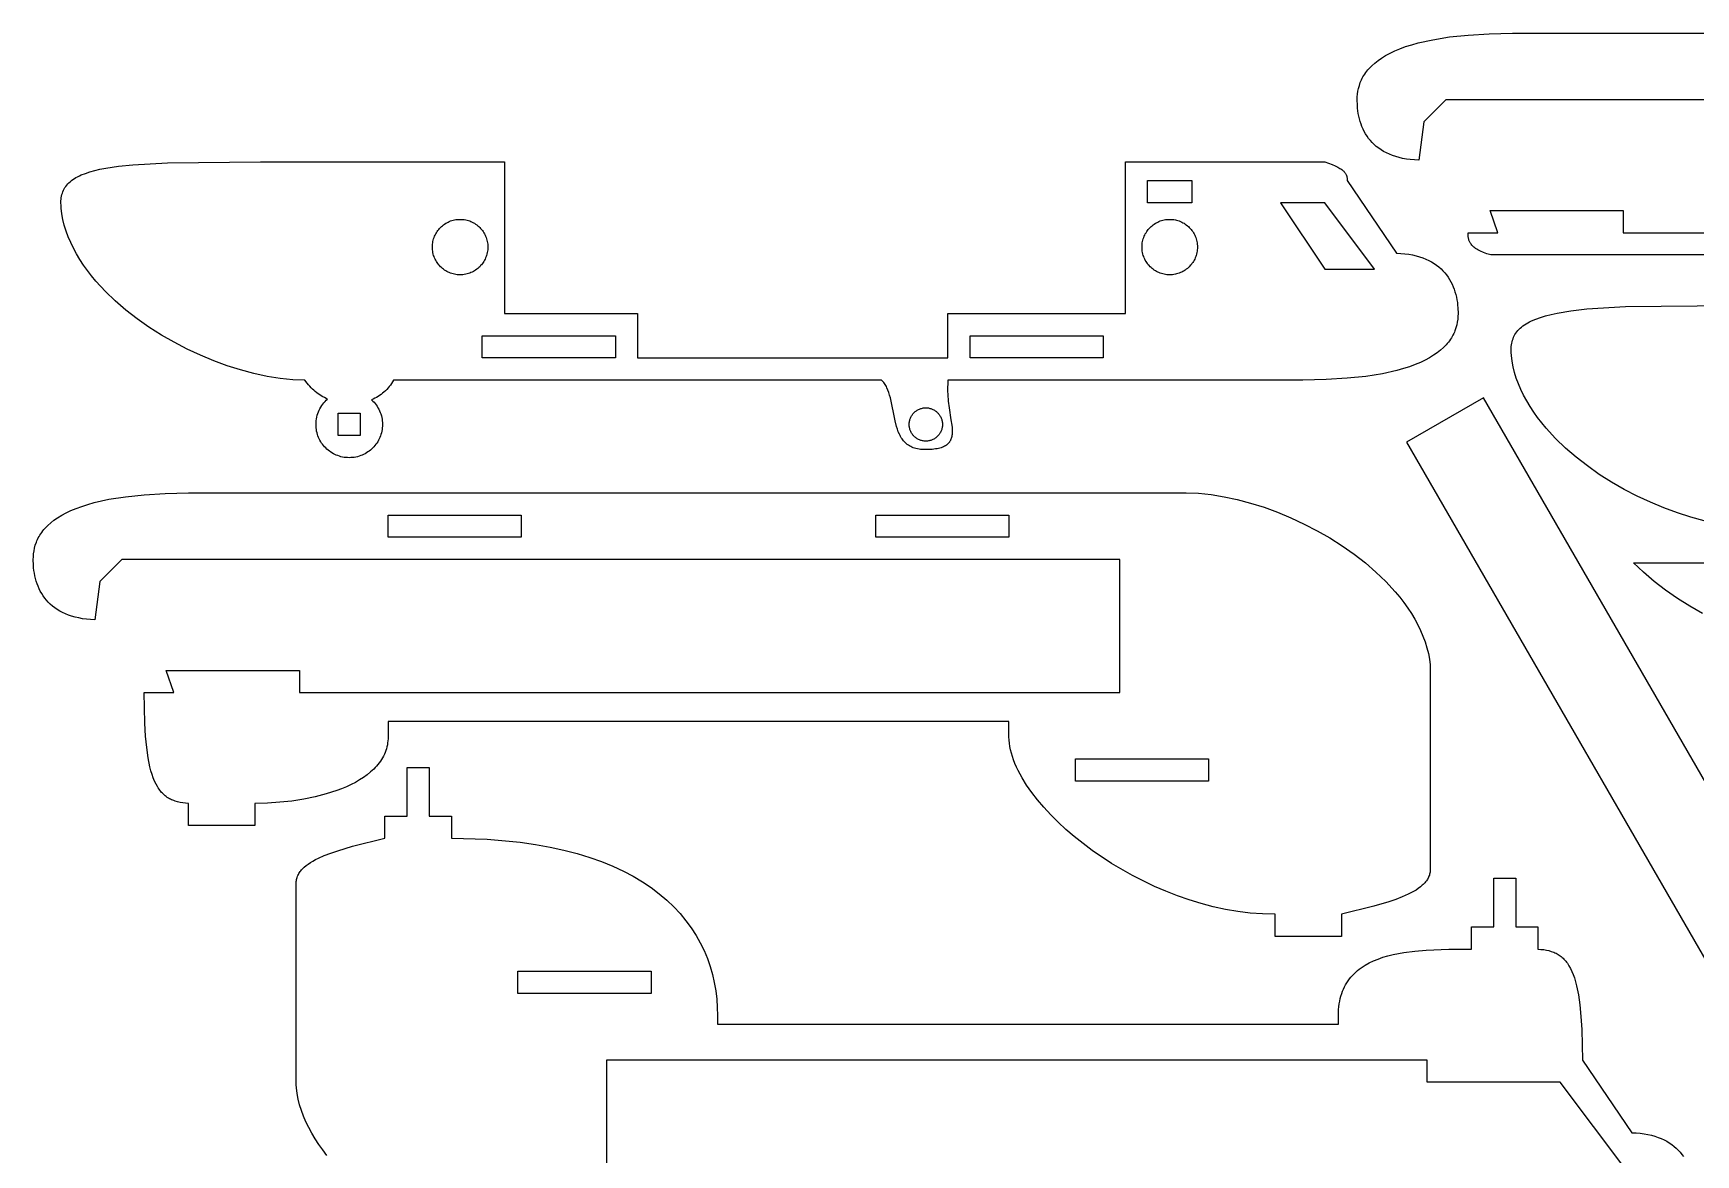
# Model space of a CAD drawing. Header units: inches. Extents: x -18 to 18, y -12.1 to 12.1.
# Drawn here: x -18.04 to -0.33, y 0.18 to 12.12 of the extents above; entities that cross this region are included whole.
import ezdxf

# ---------------------------------------------------------------- set-up
doc = ezdxf.new("R2010")
doc.units = ezdxf.units.IN
doc.header["$MEASUREMENT"] = 0
doc.layers.get('0').update_dxf_attribs({"color": 134})

msp = doc.modelspace()

# ---------------------------------------------------------------- linework, layer by layer
at = {"color": 156}
for points in [[(7.64, 11.414), (-1.572, 11.414), (-2.99, 11.414), (-3.226, 11.178), (-3.28, 10.771), (-3.325, 10.773), (-3.369, 10.777), (-3.411, 10.783), (-3.451, 10.79), (-3.489, 10.799), (-3.525, 10.809), (-3.56, 10.821), (-3.592, 10.834), (-3.623, 10.848), (-3.653, 10.863), (-3.68, 10.88), (-3.706, 10.898), (-3.731, 10.917), (-3.753, 10.937), (-3.775, 10.958), (-3.794, 10.98), (-3.813, 11.002), (-3.83, 11.026), (-3.845, 11.051), (-3.859, 11.076), (-3.872, 11.101), (-3.884, 11.128), (-3.894, 11.155), (-3.903, 11.182), (-3.911, 11.21), (-3.917, 11.239), (-3.923, 11.267), (-3.927, 11.296), (-3.931, 11.325), (-3.933, 11.355), (-3.935, 11.414), (-3.934, 11.444), (-3.931, 11.474), (-3.927, 11.505), (-3.921, 11.535), (-3.912, 11.566), (-3.902, 11.597), (-3.895, 11.612), (-3.888, 11.627), (-3.881, 11.643), (-3.873, 11.658), (-3.864, 11.673), (-3.854, 11.688), (-3.844, 11.703), (-3.832, 11.718), (-3.82, 11.733), (-3.808, 11.747), (-3.78, 11.776), (-3.748, 11.805), (-3.713, 11.832), (-3.675, 11.859), (-3.632, 11.885), (-3.585, 11.91), (-3.534, 11.935), (-3.479, 11.958), (-3.419, 11.98), (-3.354, 12), (-3.284, 12.02), (-3.13, 12.054), (-2.953, 12.083), (-2.754, 12.104), (-2.53, 12.117), (-2.281, 12.123), (1.498, 12.123)], [(-0.155, 9.761), (-2.512, 9.761), (-2.554, 9.774), (-2.591, 9.788), (-2.622, 9.802), (-2.637, 9.809), (-2.65, 9.816), (-2.662, 9.823), (-2.673, 9.83), (-2.683, 9.838), (-2.692, 9.845), (-2.701, 9.852), (-2.708, 9.86), (-2.715, 9.867), (-2.721, 9.875), (-2.726, 9.882), (-2.731, 9.89), (-2.735, 9.897), (-2.739, 9.905), (-2.742, 9.912), (-2.744, 9.92), (-2.747, 9.928), (-2.748, 9.935), (-2.75, 9.943), (-2.751, 9.951), (-2.752, 9.966), (-2.754, 9.997), (-2.438, 9.996), (-2.517, 10.233), (-1.1, 10.233), (-1.1, 9.997), (7.64, 9.997)], [(-0.239, 6.93), (-0.381, 6.968), (-0.524, 7.014), (-0.668, 7.066), (-0.81, 7.126), (-0.951, 7.191), (-1.09, 7.263), (-1.225, 7.341), (-1.356, 7.424), (-1.483, 7.513), (-1.603, 7.606), (-1.716, 7.704), (-1.822, 7.806), (-1.922, 7.915), (-1.969, 7.971), (-2.013, 8.029), (-2.054, 8.087), (-2.093, 8.146), (-2.129, 8.206), (-2.162, 8.266), (-2.191, 8.327), (-2.217, 8.388), (-2.24, 8.449), (-2.259, 8.51), (-2.274, 8.571), (-2.285, 8.631), (-2.292, 8.691), (-2.294, 8.721), (-2.295, 8.75), (-2.294, 8.769), (-2.293, 8.786), (-2.291, 8.804), (-2.288, 8.821), (-2.285, 8.837), (-2.28, 8.854), (-2.275, 8.869), (-2.269, 8.885), (-2.262, 8.899), (-2.254, 8.914), (-2.244, 8.928), (-2.234, 8.942), (-2.224, 8.955), (-2.212, 8.968), (-2.199, 8.981), (-2.184, 8.993), (-2.169, 9.005), (-2.153, 9.016), (-2.136, 9.028), (-2.118, 9.038), (-2.098, 9.049), (-2.077, 9.059), (-2.033, 9.078), (-1.983, 9.096), (-1.928, 9.112), (-1.869, 9.127), (-1.804, 9.141), (-1.658, 9.166), (-1.489, 9.186), (-1.078, 9.212), (0.067, 9.223)], [(0.599, 2.716), (-2.59, 8.24), (-3.408, 7.767), (0.574, 0.869)], [(-0.258, 5.941), (-0.393, 6.018), (-0.524, 6.102), (-0.65, 6.19), (-0.771, 6.283), (-0.884, 6.381), (-0.99, 6.483), (9.64, 6.483)], [(-14.911, 0.169), (-14.955, 0.227), (-14.997, 0.285), (-15.035, 0.345), (-15.071, 0.404), (-15.104, 0.465), (-15.133, 0.526), (-15.159, 0.587), (-15.182, 0.648), (-15.201, 0.709), (-15.216, 0.769), (-15.227, 0.83), (-15.234, 0.89), (-15.236, 0.919), (-15.237, 0.949), (-15.237, 3.075), (-15.236, 3.086), (-15.235, 3.098), (-15.233, 3.109), (-15.23, 3.12), (-15.227, 3.131), (-15.223, 3.142), (-15.219, 3.152), (-15.214, 3.162), (-15.208, 3.172), (-15.202, 3.182), (-15.195, 3.192), (-15.187, 3.202), (-15.18, 3.211), (-15.171, 3.22), (-15.162, 3.23), (-15.152, 3.239), (-15.132, 3.256), (-15.109, 3.273), (-15.085, 3.289), (-15.059, 3.305), (-15.031, 3.32), (-15.001, 3.335), (-14.938, 3.363), (-14.869, 3.39), (-14.795, 3.415), (-14.637, 3.462), (-14.292, 3.547), (-14.292, 3.784), (-14.056, 3.784), (-14.056, 4.302), (-13.82, 4.302), (-13.82, 3.784), (-13.583, 3.784), (-13.583, 3.547), (-13.201, 3.536), (-12.852, 3.505), (-12.688, 3.482), (-12.533, 3.454), (-12.385, 3.421), (-12.244, 3.384), (-12.11, 3.344), (-11.984, 3.299), (-11.865, 3.25), (-11.752, 3.198), (-11.647, 3.142), (-11.548, 3.083), (-11.455, 3.021), (-11.369, 2.956), (-11.289, 2.888), (-11.215, 2.817), (-11.147, 2.744), (-11.085, 2.669), (-11.028, 2.592), (-10.978, 2.513), (-10.932, 2.432), (-10.892, 2.35), (-10.857, 2.267), (-10.828, 2.182), (-10.803, 2.096), (-10.783, 2.009), (-10.768, 1.922), (-10.757, 1.834), (-10.751, 1.746), (-10.749, 1.658), (-10.749, 1.567), (-4.135, 1.567), (-4.135, 1.658), (-4.134, 1.69), (-4.133, 1.722), (-4.13, 1.753), (-4.126, 1.783), (-4.121, 1.811), (-4.115, 1.839), (-4.108, 1.866), (-4.1, 1.892), (-4.091, 1.917), (-4.081, 1.941), (-4.07, 1.964), (-4.058, 1.987), (-4.045, 2.008), (-4.031, 2.029), (-4.017, 2.049), (-4.001, 2.068), (-3.985, 2.086), (-3.968, 2.104), (-3.95, 2.121), (-3.932, 2.137), (-3.913, 2.152), (-3.893, 2.167), (-3.872, 2.181), (-3.851, 2.194), (-3.807, 2.219), (-3.76, 2.241), (-3.711, 2.261), (-3.66, 2.279), (-3.607, 2.294), (-3.553, 2.308), (-3.439, 2.33), (-3.322, 2.346), (-3.201, 2.356), (-2.957, 2.366), (-2.717, 2.366), (-2.717, 2.602), (-2.481, 2.602), (-2.481, 3.121), (-2.245, 3.121), (-2.245, 2.602), (-2.009, 2.602), (-2.009, 2.366), (-1.978, 2.364), (-1.948, 2.361), (-1.92, 2.356), (-1.893, 2.35), (-1.867, 2.342), (-1.854, 2.338), (-1.841, 2.333), (-1.829, 2.328), (-1.817, 2.322), (-1.806, 2.316), (-1.794, 2.309), (-1.783, 2.302), (-1.773, 2.295), (-1.762, 2.286), (-1.752, 2.278), (-1.742, 2.269), (-1.732, 2.259), (-1.722, 2.249), (-1.713, 2.238), (-1.704, 2.227), (-1.695, 2.215), (-1.687, 2.202), (-1.679, 2.189), (-1.663, 2.16), (-1.648, 2.129), (-1.634, 2.095), (-1.621, 2.059), (-1.609, 2.019), (-1.598, 1.976), (-1.579, 1.881), (-1.564, 1.773), (-1.552, 1.649), (-1.543, 1.511), (-1.536, 1.185), (-1.01, 0.411), (-0.964, 0.409), (-0.921, 0.405), (-0.879, 0.399), (-0.839, 0.392), (-0.801, 0.383), (-0.765, 0.373), (-0.73, 0.361), (-0.697, 0.348), (-0.666, 0.334), (-0.637, 0.319), (-0.61, 0.302), (-0.584, 0.284), (-0.559, 0.265), (-0.536, 0.245), (-0.515, 0.224), (-0.495, 0.202), (-0.477, 0.179), (-0.46, 0.156)]]:
    msp.add_lwpolyline(points, dxfattribs=at)
for points in [[(-14.434, 8.218), (-14.421, 8.205), (-14.408, 8.192), (-14.397, 8.178), (-14.386, 8.164), (-14.375, 8.149), (-14.366, 8.133), (-14.357, 8.118), (-14.349, 8.101), (-14.342, 8.084), (-14.336, 8.067), (-14.33, 8.049), (-14.326, 8.031), (-14.322, 8.013), (-14.32, 7.994), (-14.318, 7.975), (-14.318, 7.955), (-14.318, 7.937), (-14.32, 7.919), (-14.322, 7.902), (-14.325, 7.884), (-14.329, 7.867), (-14.334, 7.85), (-14.339, 7.834), (-14.346, 7.818), (-14.353, 7.802), (-14.361, 7.787), (-14.369, 7.772), (-14.378, 7.757), (-14.388, 7.744), (-14.399, 7.73), (-14.41, 7.717), (-14.422, 7.705), (-14.434, 7.693), (-14.447, 7.682), (-14.46, 7.672), (-14.474, 7.662), (-14.488, 7.652), (-14.503, 7.644), (-14.519, 7.636), (-14.534, 7.629), (-14.55, 7.623), (-14.567, 7.617), (-14.584, 7.612), (-14.601, 7.608), (-14.618, 7.605), (-14.636, 7.603), (-14.654, 7.602), (-14.672, 7.601), (-14.69, 7.602), (-14.708, 7.603), (-14.726, 7.605), (-14.743, 7.608), (-14.761, 7.612), (-14.777, 7.617), (-14.794, 7.623), (-14.81, 7.629), (-14.826, 7.636), (-14.841, 7.644), (-14.856, 7.652), (-14.87, 7.662), (-14.884, 7.672), (-14.897, 7.682), (-14.91, 7.693), (-14.923, 7.705), (-14.934, 7.717), (-14.945, 7.73), (-14.956, 7.744), (-14.966, 7.757), (-14.975, 7.772), (-14.984, 7.787), (-14.991, 7.802), (-14.999, 7.818), (-15.005, 7.834), (-15.01, 7.85), (-15.015, 7.867), (-15.019, 7.884), (-15.022, 7.902), (-15.025, 7.919), (-15.026, 7.937), (-15.026, 7.955), (-15.026, 7.976), (-15.024, 7.995), (-15.021, 8.015), (-15.018, 8.034), (-15.013, 8.053), (-15.007, 8.071), (-15, 8.089), (-14.993, 8.107), (-14.984, 8.123), (-14.975, 8.14), (-14.964, 8.156), (-14.953, 8.171), (-14.941, 8.186), (-14.929, 8.199), (-14.916, 8.213), (-14.902, 8.225), (-14.919, 8.233), (-14.936, 8.241), (-14.953, 8.251), (-14.97, 8.26), (-14.986, 8.271), (-15.002, 8.282), (-15.018, 8.293), (-15.034, 8.306), (-15.049, 8.319), (-15.064, 8.333), (-15.078, 8.347), (-15.092, 8.362), (-15.106, 8.377), (-15.119, 8.394), (-15.145, 8.428), (-15.274, 8.432), (-15.409, 8.446), (-15.546, 8.468), (-15.687, 8.498), (-15.829, 8.536), (-15.972, 8.581), (-16.116, 8.633), (-16.258, 8.693), (-16.399, 8.759), (-16.538, 8.831), (-16.673, 8.908), (-16.805, 8.992), (-16.931, 9.08), (-17.051, 9.173), (-17.165, 9.271), (-17.27, 9.373), (-17.371, 9.482), (-17.417, 9.538), (-17.461, 9.596), (-17.503, 9.654), (-17.541, 9.713), (-17.577, 9.773), (-17.61, 9.834), (-17.639, 9.894), (-17.665, 9.955), (-17.688, 10.016), (-17.707, 10.077), (-17.722, 10.138), (-17.733, 10.198), (-17.74, 10.258), (-17.742, 10.288), (-17.743, 10.318), (-17.743, 10.336), (-17.741, 10.354), (-17.739, 10.371), (-17.736, 10.387), (-17.732, 10.404), (-17.728, 10.419), (-17.722, 10.435), (-17.716, 10.45), (-17.708, 10.464), (-17.7, 10.478), (-17.691, 10.492), (-17.681, 10.505), (-17.67, 10.517), (-17.658, 10.529), (-17.645, 10.541), (-17.631, 10.553), (-17.616, 10.564), (-17.6, 10.574), (-17.583, 10.585), (-17.565, 10.594), (-17.546, 10.604), (-17.526, 10.613), (-17.483, 10.63), (-17.435, 10.646), (-17.383, 10.66), (-17.327, 10.674), (-17.266, 10.685), (-17.131, 10.706), (-16.977, 10.722), (-16.609, 10.743), (-15.617, 10.752), (-13.255, 10.752), (-13.019, 10.752), (-13.019, 9.137), (-11.601, 9.137), (-11.601, 8.664), (-8.294, 8.664), (-8.294, 9.137), (-6.404, 9.137), (-6.404, 10.752), (-4.278, 10.752), (-4.2, 10.724), (-4.169, 10.71), (-4.142, 10.697), (-4.119, 10.683), (-4.109, 10.677), (-4.1, 10.671), (-4.092, 10.664), (-4.084, 10.658), (-4.078, 10.652), (-4.072, 10.646), (-4.066, 10.64), (-4.062, 10.634), (-4.058, 10.628), (-4.055, 10.622), (-4.052, 10.616), (-4.049, 10.611), (-4.047, 10.605), (-4.046, 10.599), (-4.045, 10.593), (-4.044, 10.588), (-4.043, 10.582), (-4.043, 10.576), (-4.042, 10.554), (-3.516, 9.78), (-3.47, 9.777), (-3.427, 9.773), (-3.385, 9.768), (-3.345, 9.761), (-3.307, 9.752), (-3.271, 9.742), (-3.236, 9.73), (-3.203, 9.717), (-3.172, 9.703), (-3.143, 9.687), (-3.116, 9.671), (-3.09, 9.653), (-3.065, 9.634), (-3.042, 9.614), (-3.021, 9.593), (-3.001, 9.571), (-2.983, 9.548), (-2.966, 9.525), (-2.951, 9.5), (-2.936, 9.475), (-2.924, 9.449), (-2.912, 9.423), (-2.902, 9.396), (-2.893, 9.368), (-2.885, 9.341), (-2.878, 9.312), (-2.873, 9.283), (-2.868, 9.254), (-2.865, 9.225), (-2.863, 9.196), (-2.861, 9.137), (-2.862, 9.107), (-2.864, 9.076), (-2.869, 9.046), (-2.875, 9.015), (-2.883, 8.985), (-2.894, 8.954), (-2.9, 8.939), (-2.907, 8.923), (-2.915, 8.908), (-2.923, 8.893), (-2.932, 8.878), (-2.942, 8.863), (-2.952, 8.848), (-2.963, 8.833), (-2.975, 8.818), (-2.988, 8.803), (-3.016, 8.775), (-3.047, 8.746), (-3.082, 8.719), (-3.121, 8.692), (-3.164, 8.665), (-3.21, 8.64), (-3.261, 8.616), (-3.317, 8.593), (-3.377, 8.571), (-3.442, 8.55), (-3.511, 8.531), (-3.666, 8.496), (-3.843, 8.468), (-4.042, 8.447), (-4.266, 8.433), (-4.515, 8.428), (-8.294, 8.428), (-8.297, 8.388), (-8.299, 8.35), (-8.299, 8.311), (-8.297, 8.274), (-8.291, 8.202), (-8.282, 8.132), (-8.262, 8.006), (-8.254, 7.949), (-8.251, 7.922), (-8.25, 7.897), (-8.249, 7.872), (-8.25, 7.861), (-8.251, 7.849), (-8.252, 7.838), (-8.254, 7.828), (-8.256, 7.817), (-8.259, 7.807), (-8.262, 7.798), (-8.266, 7.789), (-8.268, 7.784), (-8.271, 7.78), (-8.273, 7.775), (-8.276, 7.771), (-8.278, 7.767), (-8.281, 7.763), (-8.284, 7.759), (-8.288, 7.755), (-8.291, 7.752), (-8.295, 7.748), (-8.299, 7.745), (-8.303, 7.741), (-8.307, 7.738), (-8.311, 7.735), (-8.321, 7.728), (-8.331, 7.723), (-8.342, 7.717), (-8.354, 7.712), (-8.366, 7.708), (-8.38, 7.704), (-8.394, 7.7), (-8.41, 7.697), (-8.426, 7.694), (-8.462, 7.69), (-8.503, 7.687), (-8.547, 7.687), (-8.566, 7.688), (-8.585, 7.689), (-8.602, 7.691), (-8.619, 7.694), (-8.635, 7.698), (-8.65, 7.702), (-8.664, 7.707), (-8.678, 7.713), (-8.691, 7.719), (-8.704, 7.726), (-8.716, 7.734), (-8.727, 7.742), (-8.738, 7.751), (-8.748, 7.76), (-8.757, 7.77), (-8.766, 7.78), (-8.775, 7.791), (-8.783, 7.802), (-8.791, 7.814), (-8.798, 7.826), (-8.805, 7.838), (-8.811, 7.851), (-8.823, 7.878), (-8.833, 7.905), (-8.842, 7.934), (-8.858, 7.994), (-8.908, 8.24), (-8.916, 8.268), (-8.924, 8.296), (-8.934, 8.322), (-8.944, 8.347), (-8.95, 8.358), (-8.956, 8.37), (-8.963, 8.381), (-8.97, 8.391), (-8.978, 8.401), (-8.986, 8.411), (-8.994, 8.42), (-9.003, 8.428), (-14.2, 8.428), (-14.21, 8.41), (-14.222, 8.392), (-14.234, 8.375), (-14.246, 8.359), (-14.259, 8.344), (-14.273, 8.329), (-14.287, 8.315), (-14.302, 8.301), (-14.317, 8.288), (-14.332, 8.276), (-14.348, 8.265), (-14.365, 8.254), (-14.381, 8.244), (-14.398, 8.234), (-14.416, 8.226)], [(-6.168, 10.554), (-5.696, 10.554), (-5.696, 10.318), (-6.168, 10.318)], [(-3.749, 9.609), (-4.278, 10.318), (-4.751, 10.318), (-4.278, 9.609)], [(-13.786, 9.845), (-13.786, 9.86), (-13.785, 9.875), (-13.783, 9.89), (-13.78, 9.905), (-13.777, 9.919), (-13.773, 9.933), (-13.768, 9.947), (-13.763, 9.96), (-13.757, 9.973), (-13.751, 9.986), (-13.743, 9.998), (-13.736, 10.01), (-13.728, 10.022), (-13.719, 10.033), (-13.709, 10.044), (-13.7, 10.054), (-13.689, 10.064), (-13.679, 10.073), (-13.668, 10.082), (-13.656, 10.09), (-13.644, 10.098), (-13.632, 10.105), (-13.619, 10.111), (-13.606, 10.117), (-13.592, 10.123), (-13.579, 10.127), (-13.565, 10.131), (-13.55, 10.134), (-13.536, 10.137), (-13.521, 10.139), (-13.506, 10.14), (-13.491, 10.14), (-13.476, 10.14), (-13.461, 10.139), (-13.446, 10.137), (-13.431, 10.134), (-13.417, 10.131), (-13.403, 10.127), (-13.389, 10.123), (-13.376, 10.117), (-13.363, 10.111), (-13.35, 10.105), (-13.338, 10.098), (-13.326, 10.09), (-13.314, 10.082), (-13.303, 10.073), (-13.292, 10.064), (-13.282, 10.054), (-13.272, 10.044), (-13.263, 10.033), (-13.254, 10.022), (-13.246, 10.01), (-13.238, 9.998), (-13.231, 9.986), (-13.225, 9.973), (-13.219, 9.96), (-13.214, 9.947), (-13.209, 9.933), (-13.205, 9.919), (-13.202, 9.905), (-13.199, 9.89), (-13.197, 9.875), (-13.196, 9.86), (-13.196, 9.845), (-13.196, 9.83), (-13.197, 9.815), (-13.199, 9.8), (-13.202, 9.786), (-13.205, 9.771), (-13.209, 9.757), (-13.214, 9.744), (-13.219, 9.73), (-13.225, 9.717), (-13.231, 9.705), (-13.238, 9.692), (-13.246, 9.68), (-13.254, 9.669), (-13.263, 9.657), (-13.272, 9.647), (-13.282, 9.636), (-13.292, 9.627), (-13.303, 9.617), (-13.314, 9.609), (-13.326, 9.6), (-13.338, 9.593), (-13.35, 9.586), (-13.363, 9.579), (-13.376, 9.573), (-13.389, 9.568), (-13.403, 9.563), (-13.417, 9.559), (-13.431, 9.556), (-13.446, 9.553), (-13.461, 9.551), (-13.476, 9.55), (-13.491, 9.55), (-13.506, 9.55), (-13.521, 9.551), (-13.536, 9.553), (-13.55, 9.556), (-13.565, 9.559), (-13.579, 9.563), (-13.592, 9.568), (-13.606, 9.573), (-13.619, 9.579), (-13.632, 9.586), (-13.644, 9.593), (-13.656, 9.6), (-13.668, 9.609), (-13.679, 9.617), (-13.689, 9.627), (-13.7, 9.636), (-13.709, 9.647), (-13.719, 9.657), (-13.728, 9.669), (-13.736, 9.68), (-13.743, 9.692), (-13.751, 9.705), (-13.757, 9.717), (-13.763, 9.73), (-13.768, 9.744), (-13.773, 9.757), (-13.777, 9.771), (-13.78, 9.786), (-13.783, 9.8), (-13.785, 9.815), (-13.786, 9.83)], [(-6.227, 9.845), (-6.227, 9.86), (-6.226, 9.875), (-6.224, 9.89), (-6.221, 9.905), (-6.218, 9.919), (-6.214, 9.933), (-6.209, 9.947), (-6.204, 9.96), (-6.198, 9.973), (-6.192, 9.986), (-6.184, 9.998), (-6.177, 10.01), (-6.168, 10.022), (-6.16, 10.033), (-6.15, 10.044), (-6.141, 10.054), (-6.13, 10.064), (-6.12, 10.073), (-6.109, 10.082), (-6.097, 10.09), (-6.085, 10.098), (-6.073, 10.105), (-6.06, 10.111), (-6.047, 10.117), (-6.033, 10.123), (-6.02, 10.127), (-6.006, 10.131), (-5.991, 10.134), (-5.977, 10.137), (-5.962, 10.139), (-5.947, 10.14), (-5.932, 10.14), (-5.917, 10.14), (-5.902, 10.139), (-5.887, 10.137), (-5.872, 10.134), (-5.858, 10.131), (-5.844, 10.127), (-5.83, 10.123), (-5.817, 10.117), (-5.804, 10.111), (-5.791, 10.105), (-5.779, 10.098), (-5.767, 10.09), (-5.755, 10.082), (-5.744, 10.073), (-5.733, 10.064), (-5.723, 10.054), (-5.713, 10.044), (-5.704, 10.033), (-5.695, 10.022), (-5.687, 10.01), (-5.679, 9.998), (-5.672, 9.986), (-5.666, 9.973), (-5.66, 9.96), (-5.655, 9.947), (-5.65, 9.933), (-5.646, 9.919), (-5.643, 9.905), (-5.64, 9.89), (-5.638, 9.875), (-5.637, 9.86), (-5.637, 9.845), (-5.637, 9.83), (-5.638, 9.815), (-5.64, 9.8), (-5.643, 9.786), (-5.646, 9.771), (-5.65, 9.757), (-5.655, 9.744), (-5.66, 9.73), (-5.666, 9.717), (-5.672, 9.705), (-5.679, 9.692), (-5.687, 9.68), (-5.695, 9.669), (-5.704, 9.657), (-5.713, 9.647), (-5.723, 9.636), (-5.733, 9.627), (-5.744, 9.617), (-5.755, 9.609), (-5.767, 9.6), (-5.779, 9.593), (-5.791, 9.586), (-5.804, 9.579), (-5.817, 9.573), (-5.83, 9.568), (-5.844, 9.563), (-5.858, 9.559), (-5.872, 9.556), (-5.887, 9.553), (-5.902, 9.551), (-5.917, 9.55), (-5.932, 9.55), (-5.947, 9.55), (-5.962, 9.551), (-5.977, 9.553), (-5.991, 9.556), (-6.006, 9.559), (-6.02, 9.563), (-6.033, 9.568), (-6.047, 9.573), (-6.06, 9.579), (-6.073, 9.586), (-6.085, 9.593), (-6.097, 9.6), (-6.109, 9.609), (-6.12, 9.617), (-6.13, 9.627), (-6.141, 9.636), (-6.15, 9.647), (-6.16, 9.657), (-6.168, 9.669), (-6.177, 9.68), (-6.184, 9.692), (-6.192, 9.705), (-6.198, 9.717), (-6.204, 9.73), (-6.209, 9.744), (-6.214, 9.757), (-6.218, 9.771), (-6.221, 9.786), (-6.224, 9.8), (-6.226, 9.815), (-6.227, 9.83)], [(-13.255, 8.9), (-11.837, 8.9), (-11.837, 8.664), (-13.255, 8.664)], [(-8.058, 8.9), (-6.641, 8.9), (-6.641, 8.664), (-8.058, 8.664)], [(-14.79, 8.074), (-14.554, 8.074), (-14.554, 7.837), (-14.79, 7.837)], [(-8.708, 7.955), (-8.707, 7.965), (-8.707, 7.974), (-8.705, 7.982), (-8.704, 7.991), (-8.702, 8), (-8.7, 8.008), (-8.697, 8.016), (-8.694, 8.024), (-8.69, 8.032), (-8.686, 8.04), (-8.682, 8.047), (-8.677, 8.054), (-8.672, 8.061), (-8.667, 8.068), (-8.661, 8.075), (-8.656, 8.081), (-8.649, 8.087), (-8.643, 8.092), (-8.636, 8.097), (-8.629, 8.102), (-8.622, 8.107), (-8.615, 8.111), (-8.607, 8.115), (-8.599, 8.119), (-8.591, 8.122), (-8.583, 8.125), (-8.575, 8.127), (-8.566, 8.129), (-8.557, 8.131), (-8.548, 8.132), (-8.539, 8.132), (-8.53, 8.133), (-8.521, 8.132), (-8.512, 8.132), (-8.503, 8.131), (-8.495, 8.129), (-8.486, 8.127), (-8.478, 8.125), (-8.469, 8.122), (-8.461, 8.119), (-8.454, 8.115), (-8.446, 8.111), (-8.439, 8.107), (-8.431, 8.102), (-8.424, 8.097), (-8.418, 8.092), (-8.411, 8.087), (-8.405, 8.081), (-8.399, 8.075), (-8.394, 8.068), (-8.388, 8.061), (-8.383, 8.054), (-8.379, 8.047), (-8.375, 8.04), (-8.371, 8.032), (-8.367, 8.024), (-8.364, 8.016), (-8.361, 8.008), (-8.359, 8), (-8.357, 7.991), (-8.355, 7.982), (-8.354, 7.974), (-8.353, 7.965), (-8.353, 7.955), (-8.353, 7.946), (-8.354, 7.937), (-8.355, 7.928), (-8.357, 7.92), (-8.359, 7.911), (-8.361, 7.903), (-8.364, 7.895), (-8.367, 7.887), (-8.371, 7.879), (-8.375, 7.871), (-8.379, 7.864), (-8.383, 7.856), (-8.388, 7.849), (-8.394, 7.843), (-8.399, 7.836), (-8.405, 7.83), (-8.411, 7.824), (-8.418, 7.819), (-8.424, 7.813), (-8.431, 7.809), (-8.439, 7.804), (-8.446, 7.8), (-8.454, 7.796), (-8.461, 7.792), (-8.469, 7.789), (-8.478, 7.786), (-8.486, 7.784), (-8.495, 7.782), (-8.503, 7.78), (-8.512, 7.779), (-8.521, 7.778), (-8.53, 7.778), (-8.539, 7.778), (-8.548, 7.779), (-8.557, 7.78), (-8.566, 7.782), (-8.575, 7.784), (-8.583, 7.786), (-8.591, 7.789), (-8.599, 7.792), (-8.607, 7.796), (-8.615, 7.8), (-8.622, 7.804), (-8.629, 7.809), (-8.636, 7.813), (-8.643, 7.819), (-8.649, 7.824), (-8.656, 7.83), (-8.661, 7.836), (-8.667, 7.843), (-8.672, 7.849), (-8.677, 7.856), (-8.682, 7.864), (-8.686, 7.871), (-8.69, 7.879), (-8.694, 7.887), (-8.697, 7.895), (-8.7, 7.903), (-8.702, 7.911), (-8.704, 7.92), (-8.705, 7.928), (-8.707, 7.937), (-8.707, 7.946)], [(-16.384, 7.226), (-12.605, 7.226), (-11.896, 7.226), (-6.699, 7.226), (-5.755, 7.226), (-5.625, 7.222), (-5.491, 7.208), (-5.353, 7.186), (-5.212, 7.156), (-5.07, 7.118), (-4.927, 7.073), (-4.783, 7.021), (-4.641, 6.961), (-4.5, 6.895), (-4.361, 6.823), (-4.226, 6.746), (-4.095, 6.662), (-3.968, 6.574), (-3.848, 6.481), (-3.735, 6.383), (-3.629, 6.281), (-3.529, 6.172), (-3.482, 6.116), (-3.438, 6.058), (-3.396, 6), (-3.358, 5.941), (-3.322, 5.881), (-3.289, 5.82), (-3.26, 5.76), (-3.234, 5.699), (-3.211, 5.638), (-3.192, 5.577), (-3.177, 5.516), (-3.166, 5.456), (-3.159, 5.396), (-3.157, 5.366), (-3.156, 5.336), (-3.156, 3.21), (-3.157, 3.199), (-3.158, 3.187), (-3.16, 3.176), (-3.163, 3.165), (-3.166, 3.154), (-3.17, 3.144), (-3.174, 3.133), (-3.179, 3.123), (-3.185, 3.113), (-3.191, 3.103), (-3.198, 3.093), (-3.206, 3.084), (-3.214, 3.074), (-3.222, 3.065), (-3.231, 3.056), (-3.241, 3.047), (-3.261, 3.029), (-3.284, 3.012), (-3.308, 2.996), (-3.334, 2.98), (-3.362, 2.965), (-3.392, 2.95), (-3.455, 2.922), (-3.524, 2.896), (-3.598, 2.87), (-3.756, 2.824), (-4.101, 2.738), (-4.101, 2.502), (-4.81, 2.502), (-4.81, 2.738), (-4.942, 2.741), (-5.075, 2.751), (-5.207, 2.768), (-5.338, 2.79), (-5.468, 2.818), (-5.597, 2.852), (-5.725, 2.891), (-5.85, 2.934), (-5.974, 2.982), (-6.095, 3.034), (-6.329, 3.15), (-6.551, 3.279), (-6.759, 3.418), (-6.949, 3.566), (-7.038, 3.642), (-7.121, 3.72), (-7.2, 3.798), (-7.273, 3.877), (-7.34, 3.956), (-7.401, 4.035), (-7.456, 4.113), (-7.505, 4.191), (-7.546, 4.268), (-7.565, 4.306), (-7.581, 4.344), (-7.596, 4.381), (-7.608, 4.418), (-7.619, 4.454), (-7.628, 4.49), (-7.635, 4.526), (-7.64, 4.56), (-7.643, 4.594), (-7.644, 4.628), (-7.644, 4.791), (-14.258, 4.791), (-14.258, 4.628), (-14.259, 4.606), (-14.26, 4.584), (-14.263, 4.563), (-14.266, 4.542), (-14.271, 4.521), (-14.276, 4.501), (-14.283, 4.481), (-14.29, 4.461), (-14.298, 4.442), (-14.307, 4.423), (-14.317, 4.405), (-14.328, 4.387), (-14.34, 4.369), (-14.352, 4.351), (-14.366, 4.334), (-14.38, 4.317), (-14.395, 4.301), (-14.41, 4.285), (-14.444, 4.254), (-14.481, 4.224), (-14.52, 4.196), (-14.562, 4.169), (-14.606, 4.143), (-14.653, 4.119), (-14.702, 4.096), (-14.753, 4.075), (-14.805, 4.055), (-14.917, 4.019), (-15.034, 3.989), (-15.156, 3.964), (-15.283, 3.944), (-15.412, 3.931), (-15.544, 3.922), (-15.676, 3.919), (-15.676, 3.683), (-16.384, 3.683), (-16.384, 3.919), (-16.415, 3.921), (-16.445, 3.925), (-16.473, 3.929), (-16.5, 3.936), (-16.527, 3.943), (-16.539, 3.948), (-16.552, 3.952), (-16.564, 3.958), (-16.576, 3.963), (-16.587, 3.969), (-16.599, 3.976), (-16.61, 3.983), (-16.621, 3.991), (-16.631, 3.999), (-16.641, 4.007), (-16.651, 4.017), (-16.661, 4.026), (-16.671, 4.036), (-16.68, 4.047), (-16.689, 4.059), (-16.698, 4.071), (-16.706, 4.083), (-16.715, 4.097), (-16.73, 4.125), (-16.745, 4.156), (-16.759, 4.19), (-16.772, 4.227), (-16.784, 4.266), (-16.795, 4.309), (-16.814, 4.404), (-16.829, 4.513), (-16.841, 4.636), (-16.85, 4.774), (-16.857, 5.1), (-16.542, 5.1), (-16.621, 5.336), (-15.203, 5.336), (-15.203, 5.1), (-6.463, 5.1), (-6.463, 6.517), (-15.676, 6.517), (-17.093, 6.517), (-17.329, 6.281), (-17.383, 5.874), (-17.429, 5.877), (-17.472, 5.881), (-17.514, 5.886), (-17.554, 5.894), (-17.592, 5.902), (-17.629, 5.912), (-17.663, 5.924), (-17.696, 5.937), (-17.727, 5.951), (-17.756, 5.967), (-17.783, 5.983), (-17.809, 6.001), (-17.834, 6.02), (-17.857, 6.04), (-17.878, 6.061), (-17.898, 6.083), (-17.916, 6.106), (-17.933, 6.129), (-17.948, 6.154), (-17.963, 6.179), (-17.975, 6.205), (-17.987, 6.231), (-17.997, 6.258), (-18.006, 6.286), (-18.014, 6.314), (-18.021, 6.342), (-18.026, 6.371), (-18.031, 6.4), (-18.034, 6.429), (-18.036, 6.458), (-18.038, 6.518), (-18.037, 6.547), (-18.035, 6.578), (-18.03, 6.608), (-18.024, 6.639), (-18.016, 6.669), (-18.005, 6.7), (-17.999, 6.715), (-17.992, 6.731), (-17.984, 6.746), (-17.976, 6.761), (-17.967, 6.776), (-17.957, 6.791), (-17.947, 6.806), (-17.936, 6.821), (-17.924, 6.836), (-17.911, 6.851), (-17.883, 6.879), (-17.852, 6.908), (-17.817, 6.936), (-17.778, 6.962), (-17.735, 6.989), (-17.689, 7.014), (-17.638, 7.038), (-17.582, 7.061), (-17.522, 7.083), (-17.457, 7.104), (-17.388, 7.123), (-17.233, 7.158), (-17.056, 7.186), (-16.857, 7.207), (-16.634, 7.221)], [(-12.841, 6.754), (-14.258, 6.754), (-14.258, 6.99), (-12.841, 6.99)], [(-7.644, 6.754), (-9.062, 6.754), (-9.062, 6.99), (-7.644, 6.99)], [(-5.518, 4.155), (-6.936, 4.155), (-6.936, 4.392), (-5.518, 4.392)], [(-12.875, 2.13), (-11.457, 2.13), (-11.457, 1.894), (-12.875, 1.894)], [(-1.064, 0.004), (-1.772, 0.949), (-3.19, 0.949), (-3.19, 1.185), (-11.93, 1.185), (-11.93, -0.232), (-2.717, -0.232), (-1.3, -0.232)]]:
    msp.add_lwpolyline(points, close=True, dxfattribs=at)

doc.saveas('drawing.dxf')
